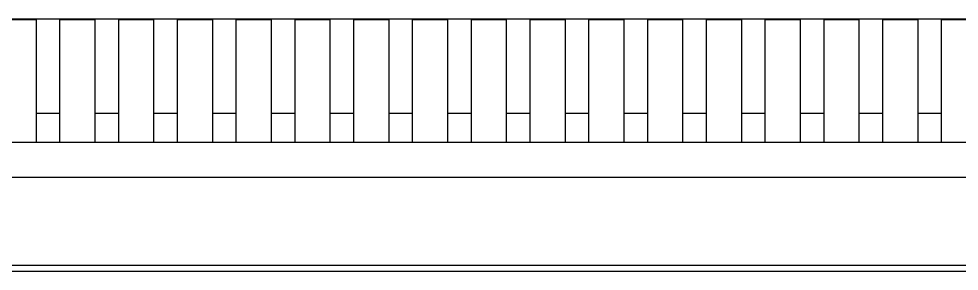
# Model space of a CAD drawing. Header units: inches. Extents: x 246 to 500, y -220 to -17.
# Drawn here: x 456.69 to 464.69, y -143.71 to -141.56 of the extents above; entities that cross this region are included whole.
import ezdxf

# ---------------------------------------------------------------- set-up
doc = ezdxf.new("R2010")
doc.units = ezdxf.units.IN
doc.header["$LTSCALE"] = 1.21
doc.header["$MEASUREMENT"] = 0
doc.layers.get('0').update_dxf_attribs({"linetype": 'CONTINUOUS'})

msp = doc.modelspace()

# ---------------------------------------------------------------- linework, layer by layer
at = {"color": 7, "linetype": 'Continuous'}
for p, q in [((447.34, -141.5565), (468.04, -141.5566)), ((456.84, -141.5666), (456.54, -141.5666)), ((456.84, -142.6066), (456.84, -141.5566)), ((457.04, -142.6066), (457.04, -141.5566)), ((457.34, -141.5666), (457.04, -141.5666)), ((457.34, -142.6066), (457.34, -141.5566)), ((457.54, -142.6066), (457.54, -141.5566)), ((457.84, -141.5666), (457.54, -141.5666)), ((457.84, -142.6066), (457.84, -141.5566)), ((458.04, -142.6066), (458.04, -141.5566)), ((458.34, -141.5666), (458.04, -141.5666)), ((458.34, -142.6066), (458.34, -141.5566)), ((458.54, -142.6066), (458.54, -141.5566)), ((458.84, -141.5666), (458.54, -141.5666)), ((458.84, -142.6066), (458.84, -141.5566)), ((459.04, -142.6066), (459.04, -141.5566)), ((459.34, -141.5666), (459.04, -141.5666)), ((459.34, -142.6066), (459.34, -141.5566)), ((459.54, -142.6066), (459.54, -141.5566)), ((459.84, -141.5666), (459.54, -141.5666)), ((459.84, -142.6066), (459.84, -141.5566)), ((460.04, -142.6066), (460.04, -141.5566)), ((460.34, -141.5666), (460.04, -141.5666)), ((460.34, -142.6066), (460.34, -141.5566)), ((460.54, -142.6066), (460.54, -141.5566)), ((460.84, -141.5666), (460.54, -141.5666)), ((460.84, -142.6066), (460.84, -141.5566)), ((461.04, -142.6066), (461.04, -141.5566)), ((461.34, -141.5666), (461.04, -141.5666)), ((461.34, -142.6066), (461.34, -141.5566)), ((461.54, -142.6066), (461.54, -141.5566)), ((461.84, -141.5666), (461.54, -141.5666)), ((461.84, -142.6066), (461.84, -141.5566)), ((462.04, -142.6066), (462.04, -141.5566)), ((462.34, -141.5666), (462.04, -141.5666)), ((462.34, -142.6066), (462.34, -141.5566)), ((462.54, -142.6066), (462.54, -141.5566)), ((462.84, -141.5666), (462.54, -141.5666)), ((462.84, -142.6066), (462.84, -141.5566)), ((463.04, -142.6066), (463.04, -141.5566)), ((463.34, -141.5666), (463.04, -141.5666)), ((463.34, -142.6066), (463.34, -141.5566)), ((463.54, -142.6066), (463.54, -141.5566)), ((463.84, -141.5666), (463.54, -141.5666)), ((463.84, -142.6066), (463.84, -141.5566)), ((464.04, -142.6066), (464.04, -141.5566)), ((464.34, -141.5666), (464.04, -141.5666)), ((464.34, -142.6066), (464.34, -141.5566)), ((464.54, -142.6066), (464.54, -141.5566)), ((464.84, -141.5666), (464.54, -141.5666)), ((457.04, -142.3634), (456.84, -142.3634)), ((457.54, -142.3634), (457.34, -142.3634)), ((458.04, -142.3634), (457.84, -142.3634)), ((458.54, -142.3634), (458.34, -142.3634)), ((459.04, -142.3634), (458.84, -142.3634)), ((459.54, -142.3634), (459.34, -142.3634)), ((460.04, -142.3634), (459.84, -142.3634)), ((460.54, -142.3634), (460.34, -142.3634)), ((461.04, -142.3634), (460.84, -142.3634)), ((461.54, -142.3634), (461.34, -142.3634)), ((462.04, -142.3634), (461.84, -142.3634)), ((462.54, -142.3634), (462.34, -142.3634)), ((463.04, -142.3634), (462.84, -142.3634)), ((463.54, -142.3634), (463.34, -142.3634)), ((464.04, -142.3634), (463.84, -142.3634)), ((464.54, -142.3634), (464.34, -142.3634)), ((447.33, -142.6065), (468.05, -142.6066)), ((446.35, -142.9065), (469.03, -142.9066)), ((469.19, -143.6566), (446.19, -143.6565)), ((446.19, -143.7065), (469.19, -143.7066))]:
    msp.add_line(p, q, dxfattribs=at)

doc.saveas('drawing.dxf')
